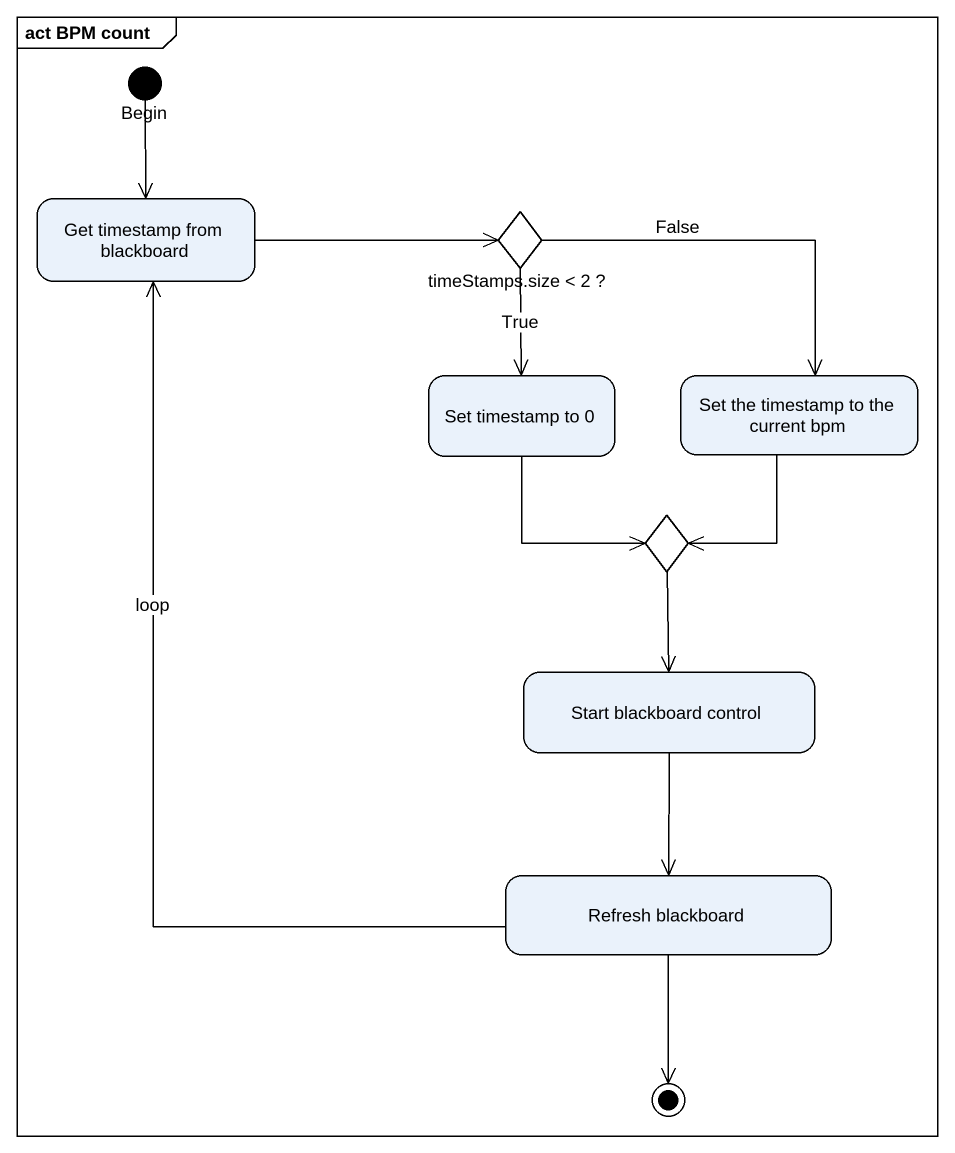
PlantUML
@startuml
mainframe act BPM count
hide empty description
state Begin <<start>>
state "Get timestamp from blackboard" as Get_timestamp_from
state "timeStamps.size < 2 ?" as timeStamps_size_2 <<choice>>
state "Set timestamp to 0" as Set_timestamp_to_0
state "Set the timestamp to the current bpm" as Set_the_timestamp_to_the
state choice1 <<choice>>
state "Start blackboard control" as Start_blackboard_control
state "Refresh blackboard" as Refresh_blackboard
Begin --> Get_timestamp_from
Get_timestamp_from -right-> timeStamps_size_2
timeStamps_size_2 --> Set_timestamp_to_0 : True
timeStamps_size_2 --> Set_the_timestamp_to_the : False
Set_timestamp_to_0 --> choice1
Set_the_timestamp_to_the --> choice1
choice1 --> Start_blackboard_control
Start_blackboard_control --> Refresh_blackboard
Refresh_blackboard -up-> Get_timestamp_from : loop
Refresh_blackboard --> [*]
@enduml
